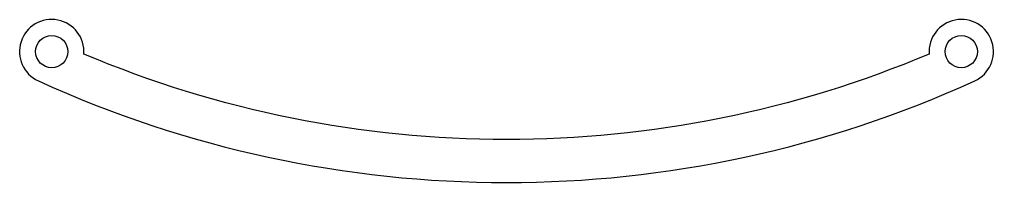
# Model space of a CAD drawing. Header units: inches. Extents: x 0 to 90.7, y 0 to 15.2.
import ezdxf

# ---------------------------------------------------------------- set-up
doc = ezdxf.new("R2010")
doc.units = ezdxf.units.IN
doc.header["$MEASUREMENT"] = 0
doc.layers.add('穴', color=3, linetype='Continuous')
doc.layers.add('部品', color=2, linetype='Continuous')

msp = doc.modelspace()

# ---------------------------------------------------------------- linework, layer by layer
at = {"layer": '穴'}
for centre in [(2.996, 12.202), (87.673, 12.202)]:
    msp.add_circle(centre, 1.5, dxfattribs=at)
at = {"layer": '部品'}
msp.add_lwpolyline([(1.751, 9.473, 0.217346), (88.918, 9.473, 1.915518), (84.681, 11.979, -0.202797), (5.987, 11.979, 1.915518)], format="xyb", close=True, dxfattribs=at)

doc.saveas('drawing.dxf')
